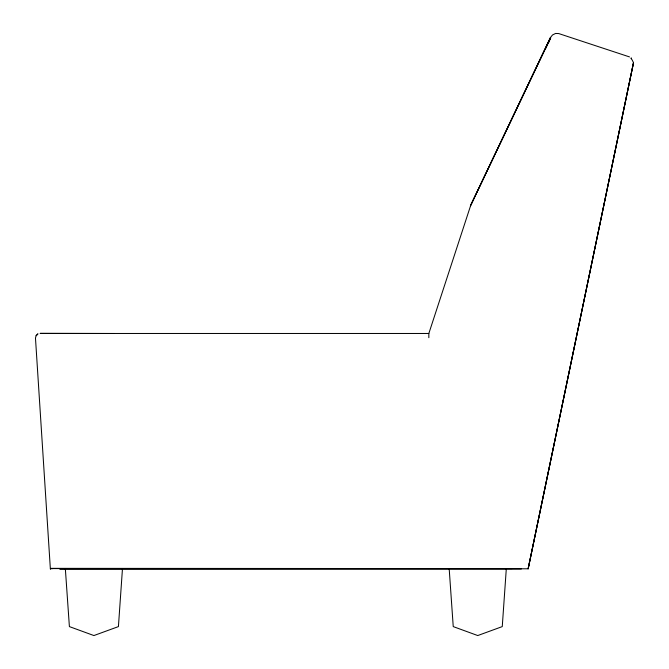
<?xml version="1.0" encoding="UTF-8"?>
<svg xmlns="http://www.w3.org/2000/svg" width="669" height="669" viewBox="0 0 669 669"><rect width="100%" height="100%" fill="white"/><g stroke="black" fill="none" stroke-linecap="round" stroke-linejoin="round"><path stroke-width="1" d="M122.452 568.943L118.421 626.602L93.911 635.55L69.392 626.602L65.361 568.943M506.291 568.943L502.26 626.602L477.75 635.55L453.239 626.602L449.2 568.943M51.061 568.583L50.367 568.943L35.474 338.071L36.109 335.687L37.857 333.948L36.109 335.687M428.837 337.694L428.837 333.471L470.775 205.157L550.47 37.79L545.829 48.26M549.851 39.722L550.654 37.807L548.505 42.599M548.538 42.565L550.654 37.807M470.391 205.952L550.261 37.782L552.494 34.98L555.588 33.45L558.74 33.567L629.512 56.915M470.775 205.157L550.57 37.799M50.367 568.943L50.911 568.357L512.161 568.583M40.274 333.471L428.837 333.471M521.352 568.943L59.884 569.327M40.232 333.313L114.257 333.497M52.801 568.583L50.426 568.583L528.15 568.784L633.51 62.677L631.904 59.508M633.51 62.677L528.15 568.784L633.51 62.677M631.16 58.052L631.335 58.847L631.16 58.052"/></g></svg>
